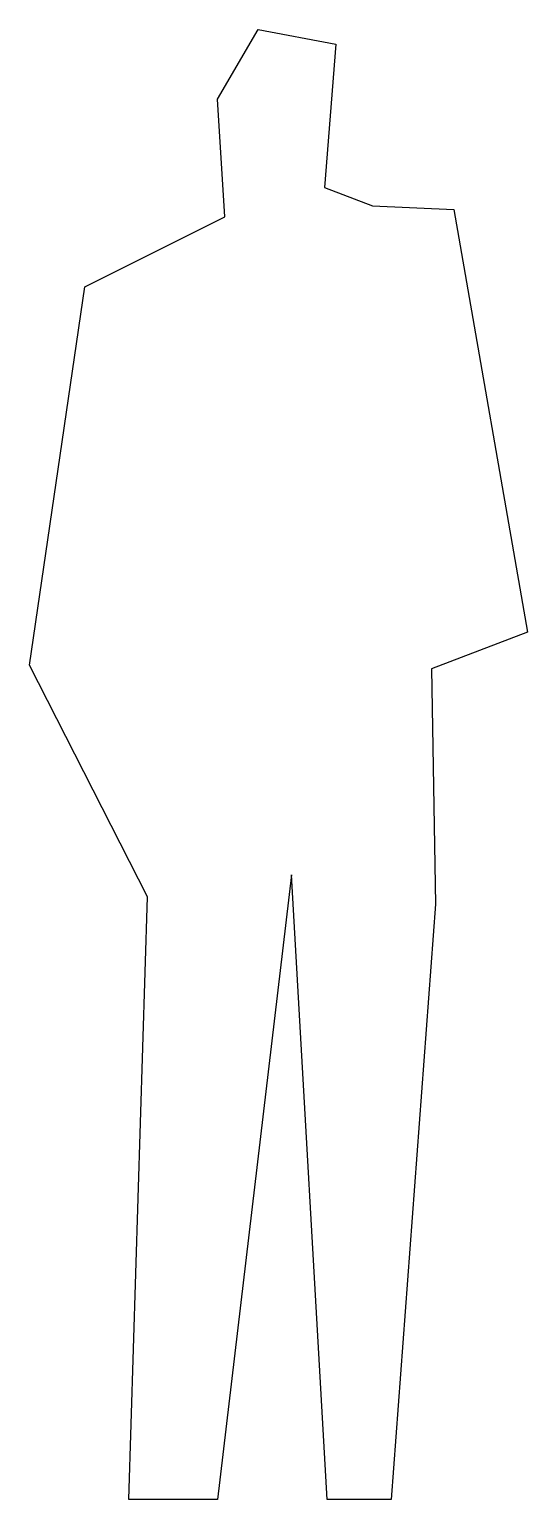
# Model space of a CAD drawing. Header units: millimetres. Extents: x 7717 to 8297, y 1800 to 3513.
import ezdxf

# ---------------------------------------------------------------- set-up
doc = ezdxf.new("R2010")
doc.units = ezdxf.units.MM
doc.header["$MEASUREMENT"] = 0

# ---------------------------------------------------------------- blocks, each defined once
blk = doc.blocks.new('*U5')
at = {"color": 0}
for p, q in [((-63.9, 1632), (-16.6, 1713.3)), ((-16.6, 1713.3), (73.7, 1696.2)), ((73.7, 1696.2), (60.8, 1529.2)), ((-55.3, 1494.9), (-63.9, 1632)), ((60.8, 1529.2), (116.7, 1507.7)), ((-218.6, 1413.5), (-55.3, 1494.9)), ((116.7, 1507.7), (211.2, 1503.5)), ((211.2, 1503.5), (297.3, 1010.9)), ((-283.1, 972.3), (-218.6, 1413.5)), ((297.3, 1010.9), (185.5, 968.1)), ((-145.5, 702.5), (-283.1, 972.3)), ((185.5, 968.1), (189.8, 693.9)), ((22.1, 728.2), (-63.9, 0)), ((63.9, 0), (22.1, 728.2)), ((-167.1, 0), (-145.5, 702.5)), ((189.8, 693.9), (138.5, 0)), ((-63.9, 0), (-167.1, 0)), ((138.5, 0), (63.9, 0))]:
    blk.add_line(p, q, dxfattribs=at)

msp = doc.modelspace()

# ---------------------------------------------------------------- block references
at = {"color": 0, "linetype": 'ByBlock'}
msp.add_blockref('*U5', (8000, 1800), dxfattribs=at)

doc.saveas('drawing.dxf')
